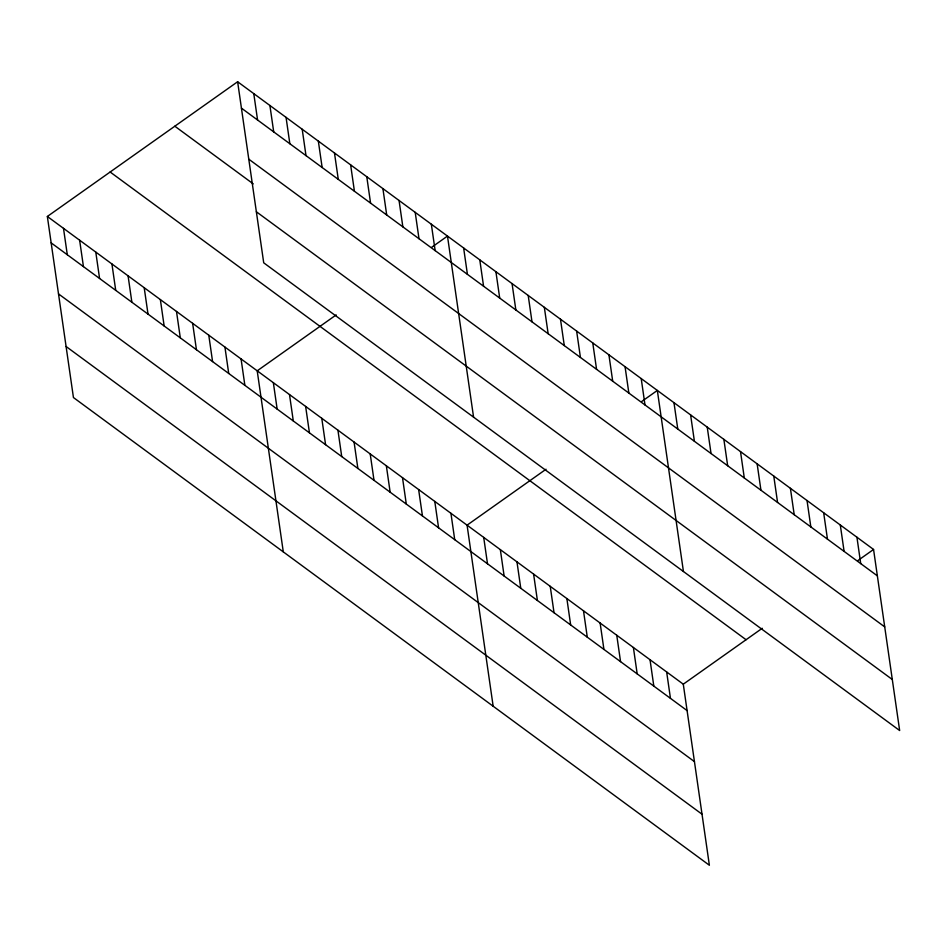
<?xml version="1.0" encoding="UTF-8"?>
<svg xmlns="http://www.w3.org/2000/svg" width="947" height="947" viewBox="0 0 947 947"><rect width="100%" height="100%" fill="white"/><g stroke="black" fill="none" stroke-linecap="round" stroke-linejoin="round"><path stroke-width="1.42" d="M47.35 216.472L683.284 684.184L709.374 865.25L73.44 397.539L47.35 216.472L237.626 81.75L873.56 549.461L899.65 730.528L263.716 262.816L237.626 81.75M336.173 314.913L257.205 370.822L283.295 551.888M431.785 247.203L447.481 236.087L473.571 417.154M546.028 469.25L467.072 525.171L493.162 706.225M641.64 401.552L657.336 390.436L683.438 571.503M683.284 684.184L762.252 628.275M857.864 560.577L873.56 549.461M241.426 108.136L877.36 575.847M248.777 159.179L884.711 626.89M174.828 126.211L253.24 183.872M256.365 211.773L892.299 679.484M110.136 172.011L746.07 639.722M51.15 242.87L687.084 710.581M58.513 293.913L694.447 761.625M66.089 346.495L702.023 814.207M856.928 537.221L860.728 563.619M840.297 524.993L844.097 551.379M823.665 512.765L827.465 539.151M807.033 500.525L810.833 526.923M790.402 488.297L794.202 514.683M773.77 476.069L777.57 502.455M757.138 463.829L760.938 490.215M740.507 451.601L744.306 477.986M723.863 439.361L727.675 465.758M707.231 427.133L711.043 453.518M690.6 414.904L694.411 441.29M673.968 402.664L677.78 429.062M641.202 378.563L645.002 404.949M625.056 366.69L628.855 393.076M666.652 671.956L670.452 698.341M608.909 354.817L612.709 381.203M650.021 659.728L653.821 686.113M592.763 342.944L596.574 369.33M633.389 647.488L637.189 673.873M576.628 331.071L580.428 357.457M616.757 635.259L620.557 661.645M560.482 319.198L564.282 345.584M600.126 623.019L603.926 649.417M544.336 307.325L548.147 333.711M583.494 610.791L587.294 637.177M528.201 295.452L532.001 321.85M566.862 598.563L570.662 624.949M512.055 283.579L515.855 309.977M550.231 586.323L554.031 612.721M495.908 271.706L499.708 298.104M533.599 574.095L537.399 600.481M479.774 259.833L483.574 286.231M516.967 561.867L520.767 588.253M463.628 247.96L467.427 274.358M500.336 549.627L504.135 576.025M483.704 537.399L487.504 563.785M431.335 224.214L435.147 250.612M415.2 212.341L419 238.739M450.926 513.298L454.726 539.683M399.054 200.468L402.854 226.866M434.78 501.425L438.579 527.81M382.908 188.607L386.707 214.993M418.633 489.552L422.445 515.937M366.773 176.734L370.573 203.12M402.499 477.679L406.299 504.064M350.627 164.861L354.427 191.247M386.352 465.806L390.152 492.191M334.48 152.988L338.28 179.374M370.206 453.933L374.006 480.318M318.334 141.115L322.146 167.501M354.071 442.06L357.871 468.445M302.2 129.242L305.999 155.628M337.925 430.187L341.725 456.572M286.053 117.369L289.853 143.755M321.779 418.314L325.579 444.699M269.907 105.496L273.707 131.882M305.632 406.441L309.444 432.826M253.772 93.623L257.572 120.009M289.498 394.568L293.298 420.953M273.352 382.695L277.151 409.08M241.071 358.949L244.871 385.334M224.924 347.076L228.724 373.461M208.778 335.202L212.578 361.588M192.632 323.329L196.443 349.715M176.497 311.456L180.297 337.842M160.351 299.583L164.151 325.969M144.204 287.71L148.016 314.096M128.07 275.837L131.87 302.223M111.924 263.964L115.723 290.35M95.777 252.091L99.577 278.477M79.631 240.218L83.443 266.616M63.496 228.345L67.296 254.743"/></g></svg>
